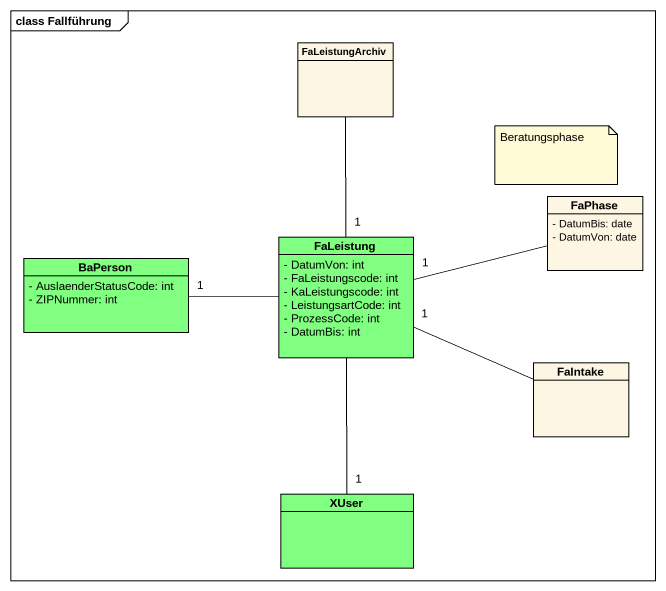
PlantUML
@startuml
mainframe class Fallführung
hide circle
hide empty members
skinparam classAttributeIconSize 0
class FaLeistungArchiv
class FaPhase {
  - DatumBis: date
  - DatumVon: date
}
class BaPerson #80FF80 {
  - AuslaenderStatusCode: int
  - ZIPNummer: int
}
class FaLeistung #80FF80 {
  - DatumVon: int
  - FaLeistungscode: int
  - KaLeistungscode: int
  - LeistungsartCode: int
  - ProzessCode: int
  - DatumBis: int
}
class FaIntake
class XUser #80FF80
FaLeistungArchiv -- "1" FaLeistung
FaPhase -left- "1" FaLeistung
FaLeistung -left- "1" BaPerson
FaLeistung -- "1" XUser
FaIntake -left- "1" FaLeistung
note as N1
  Beratungsphase
end note
@enduml
